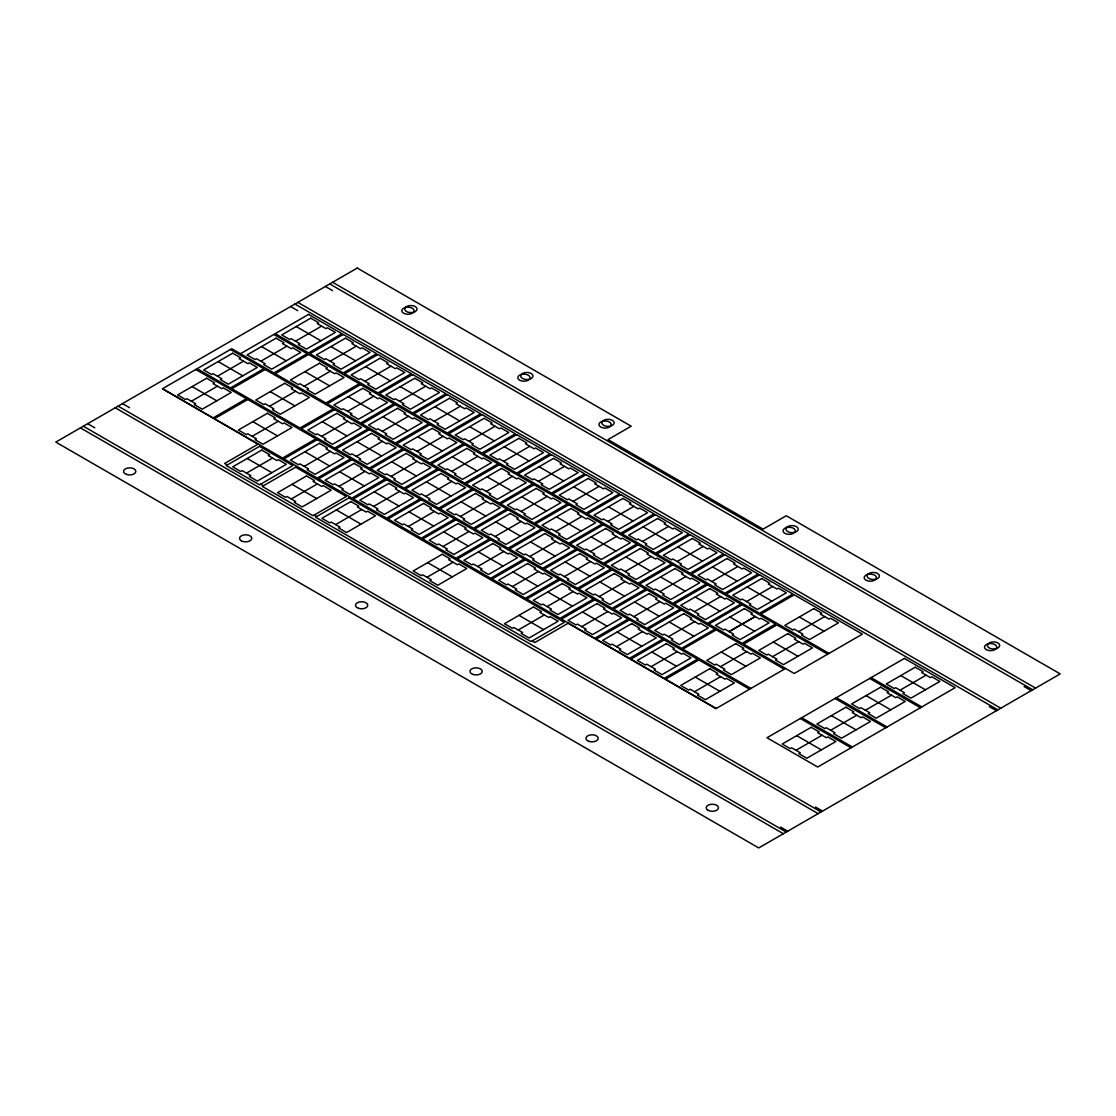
<?xml version="1.0" encoding="UTF-8"?>
<svg xmlns="http://www.w3.org/2000/svg" width="1116" height="1116" viewBox="0 0 1116 1116"><rect width="100%" height="100%" fill="white"/><g stroke="black" fill="none" stroke-linecap="round" stroke-linejoin="round"><path stroke-width="1.5" d="M162.601 388.814L257.977 444.21L224.637 463.447L227.259 464.967M195.942 369.563L197.295 368.782M230.635 349.531L231.891 348.806L273.866 372.925L307.207 353.688L273.866 334.437L240.54 353.688M274.02 334.521L275.373 333.74M217.439 376.231L243.525 361.165M191.394 401.244L217.481 386.178M260.823 361.221L286.91 346.155M295.517 341.189L321.603 326.123M330.21 361.221L356.297 346.155M269.528 406.294L295.614 391.228M304.208 386.262L330.308 371.21M252.132 436.314L278.219 421.248M364.904 381.24L390.991 366.188M347.606 411.316L373.693 396.25M246.483 473.114L272.569 458.048M321.603 436.37L347.69 421.304M399.598 401.272L425.684 386.22M304.208 466.376L330.308 451.324M382.286 431.348L408.386 416.282M356.297 456.402L382.383 441.336M291.29 498.978L317.376 483.925M434.277 421.304L460.378 406.238M338.901 486.409L364.988 471.357M416.979 451.38L443.066 436.314M390.991 476.42L417.077 461.368M468.971 441.336L495.058 426.27M335.637 524.59L361.724 509.524M373.595 506.441L399.681 491.375M451.673 471.398L477.76 456.346M425.684 496.453L451.771 481.387M503.665 461.368L529.751 446.302M408.289 526.473L434.375 511.407M486.367 491.431L512.453 476.365M460.378 516.485L486.464 501.419M538.358 481.387L564.445 466.335M442.982 546.505L469.069 531.439M521.06 511.463L547.147 496.397M495.058 536.517L521.158 521.451M426.94 577.293L453.026 562.241M573.052 501.419L599.139 486.353M477.676 566.523L503.762 551.471M555.754 531.495L581.841 516.429M529.751 556.535L555.838 541.483M607.746 521.451L633.832 506.385M512.37 586.556L538.456 571.49M590.448 551.513L616.534 536.461M564.445 576.567L590.531 561.501M642.439 541.483L668.526 526.417M547.049 606.588L573.15 591.522M518.242 630.01L544.329 614.944M625.127 571.545L651.228 556.493M599.139 596.6L625.225 581.534M677.119 561.501L703.22 546.449M581.743 626.62L607.829 611.554M659.821 591.578L685.908 576.512M633.832 616.632L659.919 601.566M711.813 581.534L737.899 566.482M616.437 646.638L642.523 631.586M694.515 611.61L720.601 596.544M668.526 636.65L694.612 621.598M746.506 601.566L772.593 586.5M651.13 666.67L677.217 651.618M729.111 631.586L755.211 616.52L729.208 631.642M720.518 666.67L746.604 651.618M694.515 691.725L720.601 676.659M798.596 631.642L824.682 616.576M772.593 656.682L798.679 641.63M785.538 668.456L715.97 708.632L568.128 623.272L534.801 642.523L532.109 640.975M795.973 750.301L822.06 735.235M830.667 730.269L856.753 715.203M865.36 710.236L891.447 695.184M900.04 690.204L926.14 675.152M332.624 282.278L1035.564 688.112M329.722 283.952L1032.663 689.786M1024.111 686.535L1031.212 690.623M325.384 286.463L332.47 290.565M297.846 302.366L1000.773 708.2M294.945 304.04L997.871 709.874M989.334 706.609L996.435 710.711M341.175 334.075L342.528 334.856M375.869 354.107L377.222 354.888M410.549 374.139L411.916 374.92M445.242 394.157L446.609 394.952M479.936 414.189L481.289 414.971M514.629 434.222L515.983 435.003M549.323 454.254L550.676 455.035M584.017 474.272L585.37 475.067M618.71 494.304L620.064 495.085M653.39 514.337L654.757 515.118M688.084 534.369L689.451 535.15M722.777 554.401L724.131 555.182M757.471 574.419L758.824 575.214M792.165 594.451L793.518 595.233M290.592 306.551L297.693 310.653M296.242 326.542L320.878 340.771M330.936 346.574L355.572 360.803M365.63 366.606L390.265 380.821M400.323 386.638L424.959 400.853M435.003 406.656L459.653 420.885M469.697 426.689L494.332 440.918M504.39 446.721L529.026 460.95M539.084 466.753L563.72 480.968M573.777 486.771L598.413 501M608.471 506.804L633.107 521.033M643.165 526.836L667.8 541.065M677.844 546.868L702.494 561.083M712.538 566.9L737.174 581.115M747.232 586.918L771.867 601.147M799.321 616.995L823.957 631.224M900.765 675.571L925.415 689.786M829.035 653.39L760.903 614.065L794.243 594.814L862.361 634.153L794.229 673.478L743.605 644.127L776.945 624.89L827.667 654.171M871.066 677.663L921.788 706.944M869.699 678.444L920.435 707.725M261.549 346.574L286.184 360.803M304.933 371.628L329.583 385.843M348.332 396.668L372.967 410.897M383.011 416.7L407.661 430.929M417.705 436.733L442.355 450.962M452.399 456.765L477.034 470.98M487.092 476.783L511.728 491.012M521.786 496.815L546.422 511.044M556.479 516.847L581.115 531.077M591.173 536.88L615.809 551.095M625.853 556.912L650.502 571.127M660.546 576.93L685.196 591.159M695.24 596.962L719.876 611.191M729.934 616.995L754.569 631.224M773.318 642.049L797.954 656.264M866.086 695.603L890.721 709.818M836.372 697.681L887.094 726.976M784.283 669.182L716.165 629.856L682.825 649.107L750.942 688.433M835.005 698.476L885.741 727.758M218.164 361.584L242.8 375.813M270.239 391.646L294.889 405.875M322.329 421.722L346.964 435.951M357.022 441.755L381.658 455.984M391.716 461.787L416.352 476.002M426.41 481.805L451.045 496.034M461.103 501.837L485.739 516.066M495.783 521.87L520.433 536.099M530.477 541.902L555.112 556.117M565.17 561.92L589.806 576.149M599.864 581.952L624.5 596.181M634.558 601.984L659.193 616.213M669.251 622.017L693.887 636.232M721.243 652.037L745.879 666.252M831.392 715.621L856.028 729.85M801.679 717.714L852.401 747.009M749.589 689.214L698.867 659.933L665.527 679.17L716.263 708.465M800.325 718.495L851.048 747.79M192.119 386.596L216.755 400.825M252.858 421.667L277.493 435.896M304.933 451.743L329.583 465.958M339.627 471.775L364.262 485.99M374.32 491.793L398.956 506.022M409.014 511.825L433.65 526.055M443.708 531.858L468.343 546.087M478.401 551.89L503.037 566.105M513.081 571.908L537.731 586.137M547.775 591.94L572.424 606.169M582.468 611.973L607.104 626.202M617.162 632.005L641.798 646.22M651.856 652.037L676.491 666.252M695.24 677.077L719.876 691.306M796.698 735.653L821.334 749.882M247.208 458.467L271.844 472.696M292.015 484.344L316.651 498.559M336.362 509.942L360.998 524.171M427.665 562.659L452.301 576.874M518.968 615.362L543.604 629.591M122.467 403.615L129.568 407.717M260.6 484.218L263.376 485.809M314.098 515.104L316.651 516.568M815.405 807.021L822.506 811.123M118.129 406.126L821.055 811.96M115.227 407.8L818.154 813.634M87.69 423.703L94.776 427.791M780.628 827.109L787.729 831.211M83.337 426.214L786.278 832.048M80.436 427.888L783.376 833.722M405.568 307.291L404.955 308.142A6.152 3.543 0 0 0 412.488 312.494L413.966 312.131A6.152 3.543 0 0 0 415.236 306.551A6.152 3.543 0 0 0 405.568 307.291M413.938 311.657L413.311 312.508A6.152 3.543 0 0 1 403.643 313.247A6.152 3.543 0 0 1 404.913 307.653L406.405 307.305A6.152 3.543 0 0 1 413.938 311.657M521.507 374.223L520.893 375.088A6.152 3.543 0 0 0 528.426 379.426L529.919 379.077A6.152 3.543 0 0 0 531.188 373.497A6.152 3.543 0 0 0 521.507 374.223M529.877 378.589L529.263 379.454A6.152 3.543 0 0 1 519.596 380.179A6.152 3.543 0 0 1 520.865 374.599L522.344 374.251A6.152 3.543 0 0 1 529.877 378.589M602.682 421.081L602.068 421.946A6.152 3.543 0 0 0 609.601 426.284L611.08 425.935A6.152 3.543 0 0 0 612.349 420.355A6.152 3.543 0 0 0 602.682 421.081M611.038 425.447L610.424 426.312A6.152 3.543 0 0 1 600.757 427.051A6.152 3.543 0 0 1 602.026 421.457L603.519 421.109A6.152 3.543 0 0 1 611.038 425.447M786.738 527.352L786.124 528.217A6.152 3.543 0 0 0 793.657 532.555L795.15 532.206A6.152 3.543 0 0 0 796.419 526.626A6.152 3.543 0 0 0 786.738 527.352M795.108 531.718L794.494 532.583A6.152 3.543 0 0 1 784.827 533.308A6.152 3.543 0 0 1 786.096 527.729L787.575 527.38A6.152 3.543 0 0 1 795.108 531.718M867.913 574.21L867.299 575.075A6.152 3.543 0 0 0 874.818 579.413L876.311 579.065A6.152 3.543 0 0 0 877.581 573.485A6.152 3.543 0 0 0 867.913 574.21M876.269 578.576L875.655 579.441A6.152 3.543 0 0 1 865.988 580.18A6.152 3.543 0 0 1 867.258 574.587L868.75 574.238A6.152 3.543 0 0 1 876.269 578.576M988.204 643.667L987.59 644.518A6.152 3.543 0 0 0 995.123 648.87L996.602 648.522A6.152 3.543 0 0 0 997.871 642.928A6.152 3.543 0 0 0 988.204 643.667M996.574 648.033L995.96 648.898A6.152 3.543 0 0 1 986.279 649.624A6.152 3.543 0 0 1 987.562 644.044L989.041 643.681A6.152 3.543 0 0 1 996.574 648.033M357.26 268.063L55.8 442.103L758.74 847.937L1060.2 673.897L786.278 515.745L763.079 529.137L607.997 439.592L631.196 426.214L357.26 268.063M195.788 369.48L162.462 388.731L213.072 417.956L246.413 398.705L195.788 369.48M230.482 349.447L197.141 368.699L230.482 387.936L263.822 368.699L230.482 349.447M232.658 353.214L203.67 369.954L211.635 374.558L213.086 373.72L221.791 378.743L220.34 379.58L228.306 384.169L257.294 367.443L249.328 362.84L247.878 363.676L239.173 358.655L240.624 357.817L232.658 353.214M308.56 314.405L275.22 333.656L308.56 352.907L341.901 333.656L308.56 314.405M206.613 378.24L177.625 394.966L185.591 399.57L187.042 398.733L195.732 403.755L194.282 404.592L202.261 409.195L231.249 392.455L223.27 387.852L221.819 388.689L213.128 383.667L214.579 382.83L206.613 378.24M276.043 338.204L247.054 354.944L255.034 359.547L256.471 358.71L265.176 363.732L263.725 364.569L271.69 369.173L300.678 352.433L292.713 347.829L291.262 348.666L282.571 343.644L284.008 342.807L276.043 338.204M310.736 318.172L281.748 334.912L289.714 339.515L291.164 338.678L299.869 343.7L298.418 344.537L306.384 349.141L335.372 332.401L327.406 327.797L325.956 328.634L317.251 323.612L318.702 322.775L310.736 318.172M265.176 369.48L231.835 388.731L299.953 428.056L333.293 408.805L265.176 369.48M308.56 354.469L275.22 373.72L325.956 403.002L359.282 383.751L308.56 354.469M343.254 334.437L309.913 353.688L343.254 372.925L376.594 353.688L343.254 334.437M345.43 338.204L316.442 354.944L324.407 359.547L325.858 358.71L334.563 363.732L333.112 364.569L341.077 369.173L370.066 352.433L362.1 347.829L360.649 348.666L351.945 343.644L353.395 342.807L345.43 338.204M247.78 399.5L214.439 418.737L282.571 458.062L315.898 438.825L247.78 399.5M284.733 383.29L255.759 400.016L263.725 404.62L265.176 403.783L273.866 408.805L272.416 409.642L280.395 414.245L309.383 397.505L301.404 392.902L299.953 393.739L291.262 388.731L292.713 387.894L284.733 383.29M319.427 363.258L290.439 379.984L298.418 384.588L299.869 383.751L308.56 388.773L307.109 389.61L315.089 394.213L344.077 377.487L336.097 372.884L334.647 373.72L325.956 368.699L327.406 367.861L319.427 363.258M267.352 413.297L238.364 430.037L246.329 434.64L247.78 433.803L256.471 438.825L255.034 439.662L262.999 444.266L291.987 427.526L284.008 422.922L282.571 423.759L273.866 418.737L275.317 417.9L267.352 413.297M377.947 354.469L344.607 373.72L377.947 392.958L411.274 373.72L377.947 354.469M380.124 358.236L351.135 374.976L359.101 379.58L360.552 378.743L369.243 383.751L367.806 384.588L375.771 389.191L404.759 372.465L396.78 367.861L395.343 368.699L386.638 363.676L388.089 362.84L380.124 358.236M360.649 384.546L327.309 403.783L360.649 423.034L393.976 403.783L360.649 384.546M259.526 446.33L226.199 465.581L259.526 484.832L292.866 465.581L259.526 446.33M362.826 388.312L333.837 405.038L341.803 409.642L343.254 408.805L351.945 413.827L350.494 414.664L358.473 419.267L387.461 402.527L379.482 397.924L378.031 398.761L369.34 393.739L370.791 392.902L362.826 388.312M261.702 450.097L232.714 466.837L240.693 471.44L242.144 470.603L250.835 475.625L249.384 476.462L257.35 481.066L286.338 464.326L278.372 459.722L276.921 460.559L268.231 455.537L269.681 454.7L261.702 450.097M334.647 409.586L301.32 428.837L334.647 448.088L367.987 428.837L334.647 409.586M336.823 413.352L307.835 430.092L315.814 434.696L317.251 433.859L325.956 438.881L324.505 439.718L332.47 444.321L361.458 427.581L353.493 422.978L352.042 423.815L343.351 418.793L344.788 417.956L336.823 413.352M412.641 374.502L379.3 393.739L412.641 412.99L445.968 393.739L412.641 374.502M414.803 378.268L385.829 394.994L393.795 399.598L395.245 398.761L403.936 403.783L402.485 404.62L410.465 409.223L439.453 392.483L431.474 387.894L430.023 388.731L421.332 383.709L422.783 382.872L414.803 378.268M317.251 439.606L283.924 458.857L317.251 478.094L350.591 458.857L317.251 439.606M319.427 443.373L290.439 460.113L298.418 464.716L299.869 463.879L308.56 468.887L307.109 469.724L315.089 474.328L344.077 457.602L336.097 452.998L334.647 453.835L325.956 448.813L327.406 447.976L319.427 443.373M395.343 404.564L362.002 423.815L395.343 443.066L428.67 423.815L395.343 404.564M295.642 467.185L262.302 486.423L313.038 515.718L346.365 496.467L295.642 467.185M397.505 408.33L368.517 425.07L376.497 429.674L377.947 428.837L386.638 433.859L385.187 434.696L393.167 439.299L422.155 422.559L414.175 417.956L412.725 418.793L404.034 413.771L405.485 412.934L397.505 408.33M369.34 429.618L336 448.869L369.34 468.106L402.681 448.869L369.34 429.618M371.516 433.385L342.528 450.125L350.494 454.728L351.945 453.891L360.649 458.899L359.199 459.736L367.164 464.34L396.152 447.614L388.187 443.01L386.736 443.847L378.031 438.825L379.482 437.988L371.516 433.385M447.321 394.534L413.994 413.771L447.321 433.022L480.661 413.771L447.321 394.534M306.509 475.974L277.521 492.7L285.487 497.304L286.938 496.467L295.642 501.489L294.192 502.326L302.157 506.929L331.145 490.189L323.18 485.586L321.729 486.423L313.038 481.415L314.475 480.577L306.509 475.974M449.497 398.286L420.509 415.026L428.488 419.63L429.939 418.793L438.63 423.815L437.179 424.652L445.158 429.255L474.147 412.515L466.167 407.912L464.716 408.749L456.025 403.727L457.476 402.89L449.497 398.286M351.945 459.639L318.618 478.876L351.945 498.127L385.285 478.876L351.945 459.639M354.121 463.405L325.133 480.131L333.112 484.735L334.563 483.898L343.254 488.92L341.803 489.757L349.768 494.36L378.756 477.62L370.791 473.031L369.34 473.868L360.649 468.846L362.1 468.009L354.121 463.405M430.023 424.596L396.696 443.847L430.023 463.084L463.363 443.847L430.023 424.596M432.199 428.363L403.211 445.103L411.19 449.706L412.641 448.869L421.332 453.891L419.881 454.728L427.86 459.318L456.835 442.592L448.869 437.988L447.418 438.825L438.728 433.803L440.178 432.966L432.199 428.363M404.034 449.65L370.693 468.887L404.034 488.138L437.374 468.887L404.034 449.65M406.21 453.417L377.222 470.143L385.187 474.746L386.638 473.909L395.343 478.931L393.892 479.768L401.858 484.372L430.846 467.632L422.88 463.042L421.43 463.879L412.725 458.857L414.175 458.02L406.21 453.417M482.014 414.552L448.688 433.803L482.014 453.054L515.355 433.803L482.014 414.552M484.191 418.319L455.202 435.059L463.182 439.662L464.633 438.825L473.324 443.847L471.873 444.684L479.852 449.288L508.826 432.548L500.861 427.944L499.41 428.781L490.719 423.759L492.17 422.922L484.191 418.319M348.917 497.945L315.591 517.196L531.049 641.588L564.375 622.337L348.917 497.945M386.638 479.671L353.312 498.908L386.638 518.159L419.979 498.908L386.638 479.671M350.856 501.572L321.868 518.312L329.848 522.916L331.299 522.079L339.989 527.101L338.539 527.938L346.518 532.541L375.492 515.801L367.527 511.198L366.076 512.035L357.385 507.013L358.836 506.176L350.856 501.572M388.814 483.423L359.826 500.163L367.806 504.767L369.243 503.93L377.947 508.952L376.497 509.789L384.462 514.392L413.45 497.652L405.485 493.049L404.034 493.886L395.343 488.864L396.78 488.027L388.814 483.423M464.716 444.628L431.39 463.879L464.716 483.116L498.057 463.879L464.716 444.628M466.893 448.395L437.904 465.135L445.884 469.724L447.321 468.887L456.025 473.909L454.575 474.746L462.54 479.35L491.528 462.624L483.563 458.02L482.112 458.857L473.421 453.835L474.872 452.998L466.893 448.395M438.728 469.683L405.387 488.92L438.728 508.171L472.054 488.92L438.728 469.683M440.904 473.449L411.916 490.175L419.881 494.779L421.332 493.942L430.023 498.964L428.572 499.801L436.551 504.404L465.539 487.664L457.56 483.061L456.123 483.898L447.418 478.876L448.869 478.039L440.904 473.449M516.708 434.584L483.381 453.835L516.708 473.072L550.048 453.835L516.708 434.584M518.884 438.351L489.896 455.091L497.875 459.694L499.312 458.857L508.017 463.879L506.566 464.716L514.532 469.306L543.52 452.58L535.554 447.976L534.104 448.813L525.413 443.791L526.85 442.954L518.884 438.351M421.332 499.689L387.991 518.94L421.332 538.191L454.672 518.94L421.332 499.689M423.508 503.455L394.52 520.195L402.485 524.799L403.936 523.962L412.641 528.984L411.19 529.821L419.156 534.425L448.144 517.685L440.178 513.081L438.728 513.918L430.023 508.896L431.474 508.059L423.508 503.455M499.41 464.661L466.07 483.898L499.41 503.149L532.75 483.898L499.41 464.661M501.586 468.427L472.598 485.153L480.564 489.757L482.014 488.92L490.719 493.942L489.268 494.779L497.234 499.382L526.222 482.642L518.256 478.039L516.806 478.876L508.101 473.868L509.552 473.031L501.586 468.427M473.421 489.701L440.081 508.952L473.421 528.203L506.748 508.952L473.421 489.701M475.583 493.467L446.609 510.207L454.575 514.811L456.025 513.974L464.716 518.996L463.266 519.833L471.245 524.436L500.233 507.696L492.254 503.093L490.803 503.93L482.112 498.908L483.563 498.071L475.583 493.467M551.402 454.617L518.061 473.868L551.402 493.105L584.742 473.868L551.402 454.617M553.578 458.383L524.59 475.109L532.555 479.713L534.006 478.876L542.711 483.898L541.26 484.735L549.225 489.338L578.214 472.612L570.248 468.009L568.797 468.846L560.092 463.824L561.543 462.987L553.578 458.383M456.025 519.721L422.685 538.972L456.025 558.209L489.352 538.972L456.025 519.721M458.202 523.488L429.214 540.228L437.179 544.831L438.63 543.994L447.321 549.016L445.884 549.853L453.849 554.443L482.837 537.717L474.872 533.113L473.421 533.95L464.716 528.928L466.167 528.091L458.202 523.488M534.104 484.679L500.763 503.93L534.104 523.181L567.444 503.93L534.104 484.679M536.28 488.445L507.292 505.185L515.257 509.789L516.708 508.952L525.413 513.974L523.962 514.811L531.927 519.414L560.916 502.674L552.95 498.071L551.499 498.908L542.795 493.886L544.245 493.049L536.28 488.445M508.101 509.733L474.774 528.984L508.101 548.221L541.441 528.984L508.101 509.733M510.277 513.5L481.289 530.24L489.268 534.843L490.719 534.006L499.41 539.028L497.959 539.865L505.939 544.455L534.927 527.729L526.947 523.125L525.496 523.962L516.806 518.94L518.256 518.103L510.277 513.5M442.159 554.289L413.171 571.015L421.137 575.619L422.587 574.782L431.292 579.804L429.841 580.641L437.807 585.244L466.795 568.504L458.829 563.915L457.379 564.738L448.674 559.73L450.125 558.893L442.159 554.289M586.095 474.649L552.755 493.886L586.095 513.137L619.436 493.886L586.095 474.649M588.271 478.415L559.283 495.141L567.249 499.745L568.7 498.908L577.404 503.93L575.954 504.767L583.919 509.37L612.907 492.63L604.942 488.027L603.491 488.864L594.786 483.842L596.237 483.005L588.271 478.415M490.719 539.753L457.379 559.004L490.719 578.241L524.046 559.004L490.719 539.753M492.895 543.52L463.907 560.246L471.873 564.849L473.324 564.012L482.014 569.034L480.564 569.871L488.543 574.475L517.531 557.749L509.552 553.145L508.101 553.982L499.41 548.96L500.861 548.123L492.895 543.52M568.797 504.711L535.457 523.962L568.797 543.199L602.124 523.962L568.797 504.711M570.974 508.478L541.985 525.217L549.951 529.821L551.402 528.984L560.092 534.006L558.656 534.843L566.621 539.447L595.609 522.707L587.63 518.103L586.193 518.94L577.488 513.918L578.939 513.081L570.974 508.478M542.795 529.765L509.468 549.016L542.795 568.253L576.135 549.016L542.795 529.765M544.971 533.532L515.983 550.272L523.962 554.861L525.413 554.024L534.104 559.046L532.653 559.883L540.618 564.487L569.606 547.761L561.641 543.157L560.19 543.994L551.499 538.972L552.95 538.135L544.971 533.532M620.789 494.667L587.448 513.918L620.789 533.169L654.115 513.918L620.789 494.667M622.965 498.434L593.977 515.173L601.942 519.777L603.393 518.94L612.084 523.962L610.647 524.799L618.613 529.403L647.601 512.663L639.621 508.059L638.185 508.896L629.48 503.874L630.931 503.037L622.965 498.434M525.413 559.786L492.072 579.023L525.413 598.274L558.739 579.023L525.413 559.786M527.575 563.552L498.601 580.278L506.566 584.882L508.017 584.045L516.708 589.067L515.257 589.904L523.237 594.507L552.225 577.767L544.245 573.164L542.795 574.001L534.104 568.979L535.554 568.142L527.575 563.552M603.491 524.743L570.15 543.994L603.491 563.231L636.817 543.994L603.491 524.743M605.667 528.51L576.679 545.25L584.644 549.853L586.095 549.016L594.786 554.024L593.335 554.861L601.315 559.465L630.303 542.739L622.323 538.135L620.873 538.972L612.182 533.95L613.633 533.113L605.667 528.51M577.488 549.797L544.162 569.034L577.488 588.285L610.829 569.034L577.488 549.797M579.664 553.564L550.676 570.29L558.656 574.893L560.092 574.056L568.797 579.078L567.346 579.915L575.312 584.519L604.3 567.779L596.335 563.175L594.884 564.012L586.193 559.004L587.63 558.167L579.664 553.564M655.483 514.699L622.142 533.95L655.483 553.187L688.809 533.95L655.483 514.699M657.645 518.466L628.671 535.206L636.636 539.809L638.087 538.972L646.778 543.994L645.327 544.831L653.306 549.435L682.295 532.695L674.315 528.091L672.864 528.928L664.173 523.906L665.624 523.069L657.645 518.466M560.092 579.804L526.766 599.055L560.092 618.306L593.433 599.055L560.092 579.804M562.269 583.57L533.281 600.31L541.26 604.914L542.711 604.077L551.402 609.099L549.951 609.936L557.93 614.539L586.918 597.799L578.939 593.196L577.488 594.033L568.797 589.011L570.248 588.174L562.269 583.57M638.185 544.775L604.844 564.012L638.185 583.263L671.511 564.012L638.185 544.775M533.448 606.992L504.474 623.732L512.439 628.336L513.89 627.499L522.581 632.521L521.13 633.358L529.11 637.961L558.098 621.221L550.118 616.618L548.667 617.455L539.977 612.433L541.427 611.596L533.448 606.992M640.347 548.542L611.359 565.268L619.338 569.871L620.789 569.034L629.48 574.056L628.029 574.893L636.008 579.497L664.996 562.757L657.017 558.167L655.566 559.004L646.875 553.982L648.326 553.145L640.347 548.542M612.182 569.816L578.841 589.067L612.182 608.318L645.522 589.067L612.182 569.816M614.358 573.582L585.37 590.322L593.335 594.926L594.786 594.089L603.491 599.111L602.04 599.948L610.006 604.551L638.994 587.811L631.028 583.208L629.577 584.045L620.873 579.023L622.323 578.186L614.358 573.582M690.162 534.731L656.836 553.982L690.162 573.219L723.503 553.982L690.162 534.731M692.339 538.498L663.35 555.238L671.33 559.827L672.781 559.004L681.471 564.012L680.021 564.849L688 569.453L716.988 552.727L709.009 548.123L707.558 548.96L698.867 543.938L700.318 543.101L692.339 538.498M594.786 599.836L561.46 619.087L594.786 638.324L628.127 619.087L594.786 599.836M596.962 603.603L567.974 620.343L575.954 624.946L577.404 624.109L586.095 629.131L584.644 629.968L592.61 634.572L621.598 617.832L613.633 613.228L612.182 614.065L603.491 609.043L604.942 608.206L596.962 603.603M672.864 564.808L639.538 584.045L672.864 603.296L706.205 584.045L672.864 564.808M675.04 568.56L646.052 585.3L654.032 589.904L655.483 589.067L664.173 594.089L662.723 594.926L670.702 599.529L699.676 582.789L691.711 578.186L690.26 579.023L681.569 574.001L683.02 573.164L675.04 568.56M646.875 589.848L613.535 609.099L646.875 628.336L680.216 609.099L646.875 589.848M649.052 593.614L620.064 610.354L628.029 614.958L629.48 614.121L638.185 619.143L636.734 619.98L644.699 624.583L673.687 607.843L665.722 603.24L664.271 604.077L655.566 599.055L657.017 598.218L649.052 593.614M724.856 554.764L691.529 574.001L724.856 593.252L758.196 574.001L724.856 554.764M727.032 558.53L698.044 575.256L706.023 579.86L707.474 579.023L716.165 584.045L714.714 584.882L722.694 589.485L751.668 572.745L743.702 568.142L742.252 568.979L733.561 563.971L735.012 563.134L727.032 558.53M629.48 619.868L596.153 639.119L629.48 658.356L662.82 639.119L629.48 619.868M631.656 623.635L602.668 640.375L610.647 644.964L612.084 644.127L620.789 649.149L619.338 649.986L627.304 654.59L656.292 637.864L648.326 633.26L646.875 634.097L638.185 629.075L639.621 628.238L631.656 623.635M707.558 584.826L674.231 604.077L707.558 623.328L740.898 604.077L707.558 584.826M709.734 588.592L680.746 605.332L688.725 609.936L690.162 609.099L698.867 614.121L697.416 614.958L705.382 619.561L734.37 602.821L726.404 598.218L724.954 599.055L716.263 594.033L717.714 593.196L709.734 588.592M681.569 609.88L648.229 629.131L681.569 648.368L714.896 629.131L681.569 609.88M683.745 613.647L654.757 630.387L662.723 634.99L664.173 634.153L672.864 639.161L671.413 639.998L679.393 644.602L708.381 627.876L700.402 623.272L698.965 624.109L690.26 619.087L691.711 618.25L683.745 613.647M759.55 574.796L726.223 594.033L759.55 613.284L792.89 594.033L759.55 574.796M761.726 578.548L732.738 595.288L740.717 599.892L742.154 599.055L750.859 604.077L749.408 604.914L757.373 609.517L786.362 592.777L778.396 588.174L776.945 589.011L768.254 583.989L769.691 583.152L761.726 578.548M664.173 639.9L630.833 659.138L664.173 678.389L697.514 659.138L664.173 639.9M666.35 643.667L637.362 660.393L645.327 664.996L646.778 664.16L655.483 669.182L654.032 670.019L661.997 674.622L690.985 657.882L683.02 653.279L681.569 654.115L672.864 649.107L674.315 648.27L666.35 643.667M742.154 604.802L708.827 624.053L742.154 643.304L775.494 624.053L742.154 604.802M744.428 608.625L715.44 625.365L723.405 629.968L724.856 629.131L733.561 634.153L732.11 634.99L740.075 639.58L769.063 622.854L761.098 618.25L759.647 619.087L750.942 614.065L752.393 613.228L744.428 608.625M735.737 643.667L706.749 660.393L714.714 664.996L716.165 664.16L724.856 669.182L723.405 670.019L731.385 674.622L760.373 657.882L752.393 653.279L750.942 654.115L742.252 649.107L743.702 648.27L735.737 643.667M709.734 668.707L680.746 685.447L688.725 690.051L690.162 689.214L698.867 694.236L697.416 695.073L705.382 699.676L734.37 682.936L726.404 678.333L724.954 679.17L716.263 674.148L717.714 673.311L709.734 668.707M813.815 608.625L784.827 625.365L792.792 629.968L794.243 629.131L802.934 634.153L801.497 634.99L809.463 639.58L838.451 622.854L830.471 618.25L829.035 619.087L820.33 614.065L821.781 613.228L813.815 608.625M787.812 633.679L758.824 650.405L766.804 655.008L768.254 654.171L776.945 659.193L775.494 660.03L783.46 664.634L812.448 647.894L804.483 643.304L803.032 644.127L794.341 639.119L795.792 638.282L787.812 633.679M904.392 658.412L766.985 737.746L817.707 767.027L955.129 687.693L904.392 658.412M811.192 727.283L782.204 744.023L790.17 748.627L791.621 747.79L800.325 752.812L798.875 753.649L806.84 758.252L835.828 741.512L827.863 736.909L826.412 737.746L817.707 732.724L819.158 731.887L811.192 727.283M845.886 707.251L816.898 723.991L824.863 728.595L826.314 727.758L835.005 732.78L833.568 733.617L841.534 738.22L870.522 721.48L862.542 716.877L861.106 717.714L852.401 712.692L853.852 711.855L845.886 707.251M880.58 687.233L851.592 703.959L859.557 708.562L861.008 707.725L869.699 712.747L868.248 713.584L876.227 718.188L905.216 701.448L897.236 696.844L895.785 697.681L887.094 692.673L888.545 691.836L880.58 687.233M915.26 667.201L886.271 683.941L894.251 688.53L895.702 687.693L904.392 692.715L902.942 693.552L910.921 698.156L939.909 681.43L931.93 676.826L930.479 677.663L921.788 672.641L923.239 671.804L915.26 667.201M708.004 810.286A6.152 3.543 0 0 0 718.299 808.695A6.152 3.543 0 0 0 710.766 804.343A6.152 3.543 0 0 0 708.004 810.286M588.983 741.401A6.152 3.543 0 0 0 598.204 738.332A6.152 3.543 0 0 0 588.983 735.249A6.152 3.543 0 0 0 588.983 741.401M126.638 474.467A6.152 3.543 0 0 0 135.859 471.398A6.152 3.543 0 0 0 126.638 468.315A6.152 3.543 0 0 0 126.638 474.467M241.321 540.841A6.152 3.543 0 0 0 251.602 539.251A6.152 3.543 0 0 0 244.069 534.913A6.152 3.543 0 0 0 241.321 540.841M358.543 608.346A6.152 3.543 0 0 0 367.764 605.277A6.152 3.543 0 0 0 358.543 602.208A6.152 3.543 0 0 0 358.543 608.346M473.031 674.455A6.152 3.543 0 0 0 482.265 671.386A6.152 3.543 0 0 0 473.031 668.303A6.152 3.543 0 0 0 473.031 674.455"/></g></svg>
